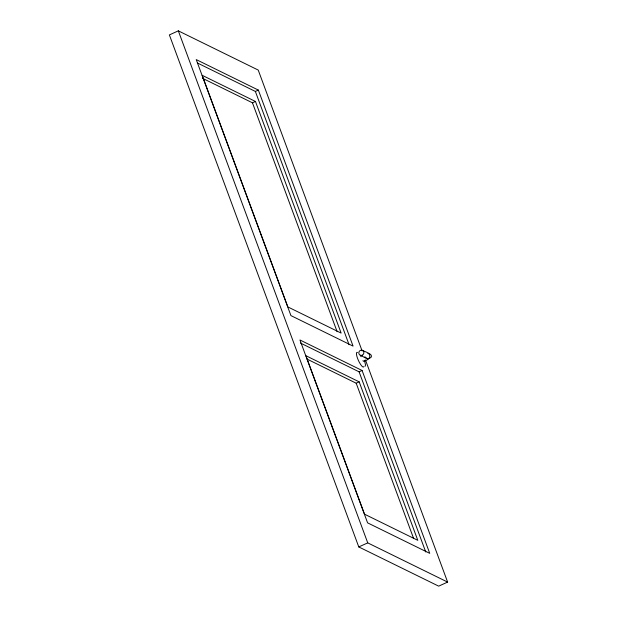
<?xml version="1.0" encoding="UTF-8"?>
<svg xmlns="http://www.w3.org/2000/svg" width="617" height="617" viewBox="0 0 617 617"><rect width="100%" height="100%" fill="white"/><g stroke="black" fill="none" stroke-linecap="round" stroke-linejoin="round"><path stroke-width="0.93" d="M365.063 366.321L365.557 365.017L364.431 360.266M362.997 360.552C361.994 362.912 369.969 359.241 369.799 356.742C370.632 352.469 364.909 352.006 362.395 350.309M362.11 350.911L258.222 70.068L178.328 30.85L169.374 34.907L358.778 546.932L438.672 586.15L447.626 582.093L365.449 359.942M197.556 63.057L255.376 91.447L258.361 90.09L353.063 346.106L290.931 315.603L196.229 59.587L258.361 90.09M202.638 78.351L252.461 102.808L255.453 101.458L341.132 333.087L287.869 306.942L202.191 75.313L255.453 101.458M300.417 343.029L359.102 371.835L362.086 370.485L429.733 553.349L367.593 522.854L299.947 339.982L362.086 370.485M307.22 359.171L356.186 383.203L359.171 381.854L417.794 540.338L364.539 514.192L305.909 355.708L359.171 381.854M358.778 546.932L367.732 542.875L447.626 582.093M368.588 358.832L367.686 358.878M368.087 353.595C370.007 353.394 372.467 355.438 371.041 357.359C367.84 360.629 363.382 356.41 360.305 355.253M360.69 356.518L361.146 356.742M368.079 353.248L368.526 353.317M366.444 358.269L364.855 356.742M255.376 91.447L349.083 344.749M359.102 371.835L425.745 551.999M252.461 102.808L337.144 331.738M356.186 383.203L413.475 538.086M178.328 30.85L367.732 542.875M363.853 366.621A8.052 1.951 65.6 0 1 358.346 360.313A8.052 1.951 65.6 0 1 357.513 352.423M362.248 355.207A2.684 2.499 -63.9 0 0 362.958 350.641A2.684 2.499 -63.9 0 0 358.847 352.5A2.684 2.499 -63.9 0 0 362.248 355.207"/></g></svg>
